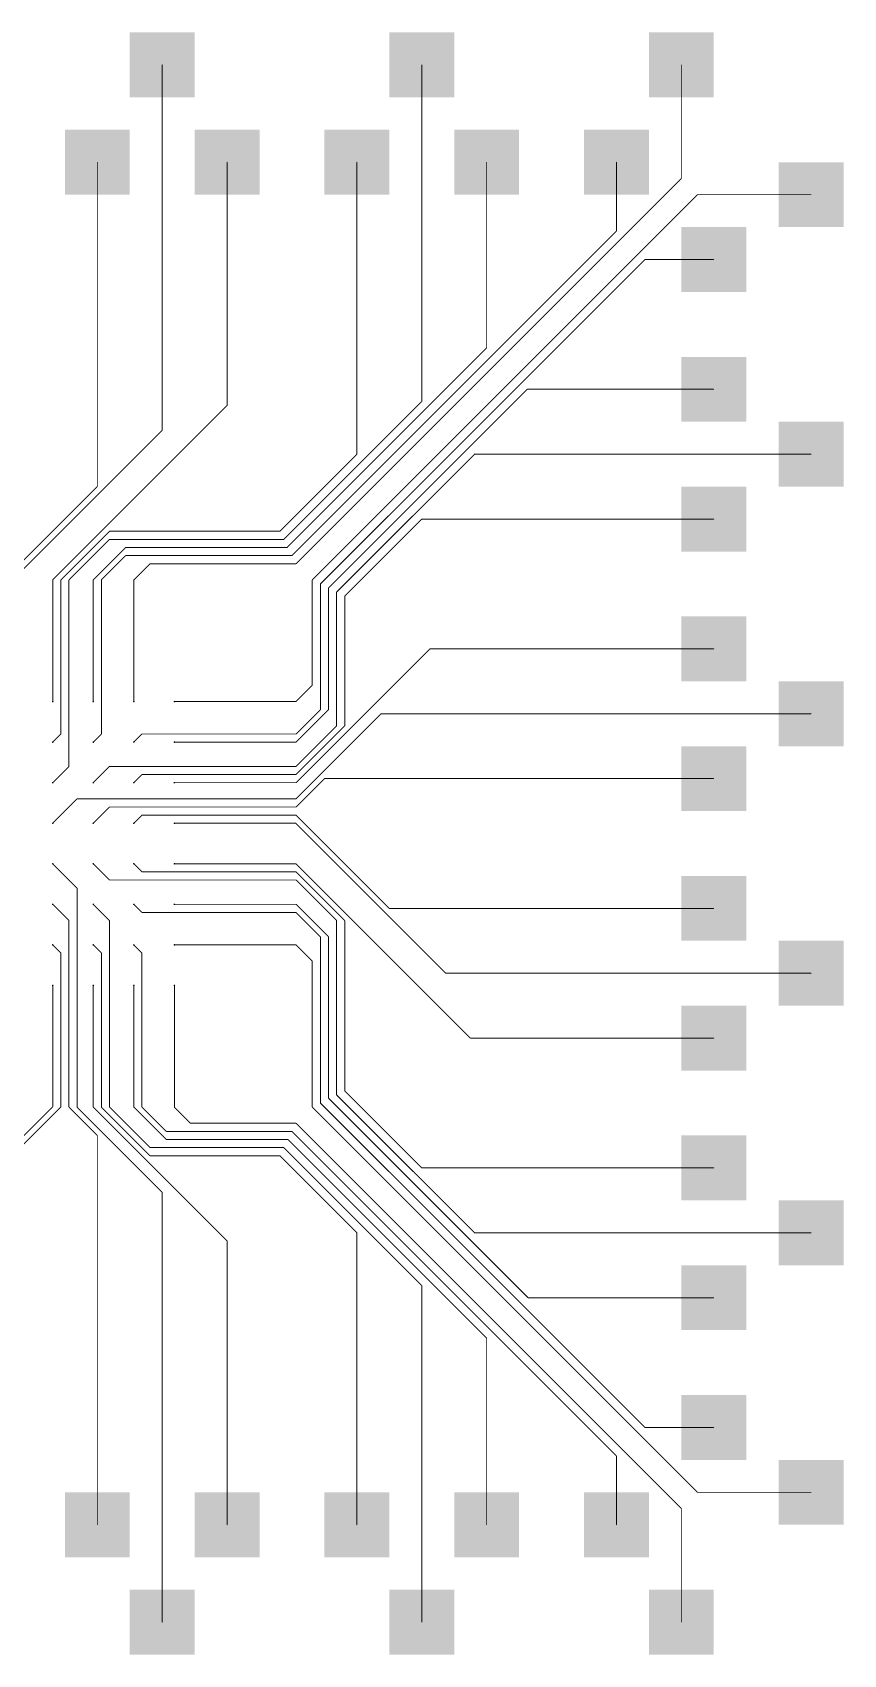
# Model space of a CAD drawing. Header units: inches. Extents: x 0 to 10, y 0 to 10.
# Drawn here: x 5 to 10, y 0 to 10 of the extents above; entities that cross this region are included whole.
import ezdxf

# ---------------------------------------------------------------- set-up
doc = ezdxf.new("R2010")
doc.units = ezdxf.units.IN
doc.layers.add('Top Layer', color=1, linetype='Continuous')

# ---------------------------------------------------------------- blocks, each defined once
blk = doc.blocks.new('S_______A_____64__1')
at = {"layer": 'Top Layer'}
blk.add_hatch(color=1, dxfattribs=at).paths.add_polyline_path([(-0.775, 0.75), (-0.075, 0.75), (-0.075, 0.05), (-0.775, 0.05)])
h = blk.add_hatch(color=1, dxfattribs=at)
edge = h.paths.add_edge_path()
edge.add_arc((0, 0), 0.005, 0, 360)
h = blk.add_hatch(color=1, dxfattribs=at)
edge = h.paths.add_edge_path()
edge.add_arc((0.25, 0), 0.005, 0, 360)
h = blk.add_hatch(color=1, dxfattribs=at)
edge = h.paths.add_edge_path()
edge.add_arc((0.5, 0), 0.005, 0, 360)
h = blk.add_hatch(color=1, dxfattribs=at)
edge = h.paths.add_edge_path()
edge.add_arc((0.75, 0), 0.005, 0, 360)
h = blk.add_hatch(color=1, dxfattribs=at)
edge = h.paths.add_edge_path()
edge.add_arc((1, 0), 0.005, 0, 360)
h = blk.add_hatch(color=1, dxfattribs=at)
edge = h.paths.add_edge_path()
edge.add_arc((1.25, 0), 0.005, 0, 360)
h = blk.add_hatch(color=1, dxfattribs=at)
edge = h.paths.add_edge_path()
edge.add_arc((1.5, 0), 0.005, 0, 360)
h = blk.add_hatch(color=1, dxfattribs=at)
edge = h.paths.add_edge_path()
edge.add_arc((1.75, 0), 0.005, 0, 360)
h = blk.add_hatch(color=1, dxfattribs=at)
edge = h.paths.add_edge_path()
edge.add_arc((0, -0.25), 0.005, 0, 360)
h = blk.add_hatch(color=1, dxfattribs=at)
edge = h.paths.add_edge_path()
edge.add_arc((0.25, -0.25), 0.005, 0, 360)
h = blk.add_hatch(color=1, dxfattribs=at)
edge = h.paths.add_edge_path()
edge.add_arc((0.5, -0.25), 0.005, 0, 360)
h = blk.add_hatch(color=1, dxfattribs=at)
edge = h.paths.add_edge_path()
edge.add_arc((0.75, -0.25), 0.005, 0, 360)
h = blk.add_hatch(color=1, dxfattribs=at)
edge = h.paths.add_edge_path()
edge.add_arc((1, -0.25), 0.005, 0, 360)
h = blk.add_hatch(color=1, dxfattribs=at)
edge = h.paths.add_edge_path()
edge.add_arc((1.25, -0.25), 0.005, 0, 360)
h = blk.add_hatch(color=1, dxfattribs=at)
edge = h.paths.add_edge_path()
edge.add_arc((1.5, -0.25), 0.005, 0, 360)
h = blk.add_hatch(color=1, dxfattribs=at)
edge = h.paths.add_edge_path()
edge.add_arc((1.75, -0.25), 0.005, 0, 360)
h = blk.add_hatch(color=1, dxfattribs=at)
edge = h.paths.add_edge_path()
edge.add_arc((0, -0.5), 0.005, 0, 360)
h = blk.add_hatch(color=1, dxfattribs=at)
edge = h.paths.add_edge_path()
edge.add_arc((0.25, -0.5), 0.005, 0, 360)
h = blk.add_hatch(color=1, dxfattribs=at)
edge = h.paths.add_edge_path()
edge.add_arc((0.5, -0.5), 0.005, 0, 360)
h = blk.add_hatch(color=1, dxfattribs=at)
edge = h.paths.add_edge_path()
edge.add_arc((0.75, -0.5), 0.005, 0, 360)
h = blk.add_hatch(color=1, dxfattribs=at)
edge = h.paths.add_edge_path()
edge.add_arc((1, -0.5), 0.005, 0, 360)
h = blk.add_hatch(color=1, dxfattribs=at)
edge = h.paths.add_edge_path()
edge.add_arc((1.25, -0.5), 0.005, 0, 360)
h = blk.add_hatch(color=1, dxfattribs=at)
edge = h.paths.add_edge_path()
edge.add_arc((1.5, -0.5), 0.005, 0, 360)
h = blk.add_hatch(color=1, dxfattribs=at)
edge = h.paths.add_edge_path()
edge.add_arc((1.75, -0.5), 0.005, 0, 360)
h = blk.add_hatch(color=1, dxfattribs=at)
edge = h.paths.add_edge_path()
edge.add_arc((0, -0.75), 0.005, 0, 360)
h = blk.add_hatch(color=1, dxfattribs=at)
edge = h.paths.add_edge_path()
edge.add_arc((0.25, -0.75), 0.005, 0, 360)
h = blk.add_hatch(color=1, dxfattribs=at)
edge = h.paths.add_edge_path()
edge.add_arc((0.5, -0.75), 0.005, 0, 360)
h = blk.add_hatch(color=1, dxfattribs=at)
edge = h.paths.add_edge_path()
edge.add_arc((0.75, -0.75), 0.005, 0, 360)
h = blk.add_hatch(color=1, dxfattribs=at)
edge = h.paths.add_edge_path()
edge.add_arc((1, -0.75), 0.005, 0, 360)
h = blk.add_hatch(color=1, dxfattribs=at)
edge = h.paths.add_edge_path()
edge.add_arc((1.25, -0.75), 0.005, 0, 360)
h = blk.add_hatch(color=1, dxfattribs=at)
edge = h.paths.add_edge_path()
edge.add_arc((1.5, -0.75), 0.005, 0, 360)
h = blk.add_hatch(color=1, dxfattribs=at)
edge = h.paths.add_edge_path()
edge.add_arc((1.75, -0.75), 0.005, 0, 360)
h = blk.add_hatch(color=1, dxfattribs=at)
edge = h.paths.add_edge_path()
edge.add_arc((0, -1), 0.005, 0, 360)
h = blk.add_hatch(color=1, dxfattribs=at)
edge = h.paths.add_edge_path()
edge.add_arc((0.25, -1), 0.005, 0, 360)
h = blk.add_hatch(color=1, dxfattribs=at)
edge = h.paths.add_edge_path()
edge.add_arc((0.5, -1), 0.005, 0, 360)
h = blk.add_hatch(color=1, dxfattribs=at)
edge = h.paths.add_edge_path()
edge.add_arc((0.75, -1), 0.005, 0, 360)
h = blk.add_hatch(color=1, dxfattribs=at)
edge = h.paths.add_edge_path()
edge.add_arc((1, -1), 0.005, 0, 360)
h = blk.add_hatch(color=1, dxfattribs=at)
edge = h.paths.add_edge_path()
edge.add_arc((1.25, -1), 0.005, 0, 360)
h = blk.add_hatch(color=1, dxfattribs=at)
edge = h.paths.add_edge_path()
edge.add_arc((1.5, -1), 0.005, 0, 360)
h = blk.add_hatch(color=1, dxfattribs=at)
edge = h.paths.add_edge_path()
edge.add_arc((1.75, -1), 0.005, 0, 360)
h = blk.add_hatch(color=1, dxfattribs=at)
edge = h.paths.add_edge_path()
edge.add_arc((0, -1.25), 0.005, 0, 360)
h = blk.add_hatch(color=1, dxfattribs=at)
edge = h.paths.add_edge_path()
edge.add_arc((0.25, -1.25), 0.005, 0, 360)
h = blk.add_hatch(color=1, dxfattribs=at)
edge = h.paths.add_edge_path()
edge.add_arc((0.5, -1.25), 0.005, 0, 360)
h = blk.add_hatch(color=1, dxfattribs=at)
edge = h.paths.add_edge_path()
edge.add_arc((0.75, -1.25), 0.005, 0, 360)
h = blk.add_hatch(color=1, dxfattribs=at)
edge = h.paths.add_edge_path()
edge.add_arc((1, -1.25), 0.005, 0, 360)
h = blk.add_hatch(color=1, dxfattribs=at)
edge = h.paths.add_edge_path()
edge.add_arc((1.25, -1.25), 0.005, 0, 360)
h = blk.add_hatch(color=1, dxfattribs=at)
edge = h.paths.add_edge_path()
edge.add_arc((1.5, -1.25), 0.005, 0, 360)
h = blk.add_hatch(color=1, dxfattribs=at)
edge = h.paths.add_edge_path()
edge.add_arc((1.75, -1.25), 0.005, 0, 360)
h = blk.add_hatch(color=1, dxfattribs=at)
edge = h.paths.add_edge_path()
edge.add_arc((0, -1.5), 0.005, 0, 360)
h = blk.add_hatch(color=1, dxfattribs=at)
edge = h.paths.add_edge_path()
edge.add_arc((0.25, -1.5), 0.005, 0, 360)
h = blk.add_hatch(color=1, dxfattribs=at)
edge = h.paths.add_edge_path()
edge.add_arc((0.5, -1.5), 0.005, 0, 360)
h = blk.add_hatch(color=1, dxfattribs=at)
edge = h.paths.add_edge_path()
edge.add_arc((0.75, -1.5), 0.005, 0, 360)
h = blk.add_hatch(color=1, dxfattribs=at)
edge = h.paths.add_edge_path()
edge.add_arc((1, -1.5), 0.005, 0, 360)
h = blk.add_hatch(color=1, dxfattribs=at)
edge = h.paths.add_edge_path()
edge.add_arc((1.25, -1.5), 0.005, 0, 360)
h = blk.add_hatch(color=1, dxfattribs=at)
edge = h.paths.add_edge_path()
edge.add_arc((1.5, -1.5), 0.005, 0, 360)
h = blk.add_hatch(color=1, dxfattribs=at)
edge = h.paths.add_edge_path()
edge.add_arc((1.75, -1.5), 0.005, 0, 360)
h = blk.add_hatch(color=1, dxfattribs=at)
edge = h.paths.add_edge_path()
edge.add_arc((0, -1.75), 0.005, 0, 360)
h = blk.add_hatch(color=1, dxfattribs=at)
edge = h.paths.add_edge_path()
edge.add_arc((0.25, -1.75), 0.005, 0, 360)
h = blk.add_hatch(color=1, dxfattribs=at)
edge = h.paths.add_edge_path()
edge.add_arc((0.5, -1.75), 0.005, 0, 360)
h = blk.add_hatch(color=1, dxfattribs=at)
edge = h.paths.add_edge_path()
edge.add_arc((0.75, -1.75), 0.005, 0, 360)
h = blk.add_hatch(color=1, dxfattribs=at)
edge = h.paths.add_edge_path()
edge.add_arc((1, -1.75), 0.005, 0, 360)
h = blk.add_hatch(color=1, dxfattribs=at)
edge = h.paths.add_edge_path()
edge.add_arc((1.25, -1.75), 0.005, 0, 360)
h = blk.add_hatch(color=1, dxfattribs=at)
edge = h.paths.add_edge_path()
edge.add_arc((1.5, -1.75), 0.005, 0, 360)
h = blk.add_hatch(color=1, dxfattribs=at)
edge = h.paths.add_edge_path()
edge.add_arc((1.75, -1.75), 0.005, 0, 360)
blk = doc.blocks.new('B____P_____64__2')
at = {"layer": 'Top Layer'}
for points in [[(6, 9.6), (5.6, 9.6), (5.6, 10), (6, 10)], [(7.6, 9.6), (7.2, 9.6), (7.2, 10), (7.6, 10)], [(9.2, 9.6), (8.8, 9.6), (8.8, 10), (9.2, 10)], [(5.6, 9), (5.2, 9), (5.2, 9.4), (5.6, 9.4)], [(6.4, 9), (6, 9), (6, 9.4), (6.4, 9.4)], [(7.2, 9), (6.8, 9), (6.8, 9.4), (7.2, 9.4)], [(8, 9), (7.6, 9), (7.6, 9.4), (8, 9.4)], [(8.8, 9), (8.4, 9), (8.4, 9.4), (8.8, 9.4)], [(9.6, 8.8), (9.6, 9.2), (10, 9.2), (10, 8.8)], [(9, 8.4), (9, 8.8), (9.4, 8.8), (9.4, 8.4)], [(9, 7.6), (9, 8), (9.4, 8), (9.4, 7.6)], [(9.6, 7.2), (9.6, 7.6), (10, 7.6), (10, 7.2)], [(9, 6.8), (9, 7.2), (9.4, 7.2), (9.4, 6.8)], [(9, 6), (9, 6.4), (9.4, 6.4), (9.4, 6)], [(9.6, 5.6), (9.6, 6), (10, 6), (10, 5.6)], [(9, 5.2), (9, 5.6), (9.4, 5.6), (9.4, 5.2)], [(9, 4.4), (9, 4.8), (9.4, 4.8), (9.4, 4.4)], [(9.6, 4), (9.6, 4.4), (10, 4.4), (10, 4)], [(9, 3.6), (9, 4), (9.4, 4), (9.4, 3.6)], [(9, 2.8), (9, 3.2), (9.4, 3.2), (9.4, 2.8)], [(9.6, 2.4), (9.6, 2.8), (10, 2.8), (10, 2.4)], [(9, 2), (9, 2.4), (9.4, 2.4), (9.4, 2)], [(9, 1.2), (9, 1.6), (9.4, 1.6), (9.4, 1.2)], [(9.6, 0.8), (9.6, 1.2), (10, 1.2), (10, 0.8)], [(5.2, 1), (5.6, 1), (5.6, 0.6), (5.2, 0.6)], [(6, 1), (6.4, 1), (6.4, 0.6), (6, 0.6)], [(6.8, 1), (7.2, 1), (7.2, 0.6), (6.8, 0.6)], [(7.6, 1), (8, 1), (8, 0.6), (7.6, 0.6)], [(8.4, 1), (8.8, 1), (8.8, 0.6), (8.4, 0.6)], [(5.6, 0.4), (6, 0.4), (6, 0), (5.6, 0)], [(7.2, 0.4), (7.6, 0.4), (7.6, 0), (7.2, 0)], [(8.8, 0.4), (9.2, 0.4), (9.2, 0), (8.8, 0)]]:
    blk.add_hatch(color=1, dxfattribs=at).paths.add_polyline_path(points)

msp = doc.modelspace()

# ---------------------------------------------------------------- linework, layer by layer
at = {"layer": 'Top Layer', "const_width": 0.006}
for points in [[(5.8, 9.55), (5.8, 9.8)], [(7.4, 7.725), (7.4, 9.8)], [(9, 9.1), (9, 9.8)], [(5.8, 9.55), (5.8, 9.55)], [(5.8, 7.548), (5.8, 9.55)], [(5.4, 7.2), (5.4, 9.2)], [(6.2, 7.7), (6.2, 9.2)], [(7, 9.2), (7, 9.2)], [(7, 7.4), (7, 9.2)], [(7.8, 8.055), (7.8, 9.2)], [(8.6, 8.775), (8.6, 9.2)], [(6.625, 6.725), (9, 9.1)], [(6.725, 6.625), (9.1, 9)], [(9.1, 9), (9.8, 9)], [(6.6, 6.775), (8.6, 8.775)], [(6.775, 6.6), (8.775, 8.6)], [(8.775, 8.6), (9.2, 8.6)], [(6.57, 6.825), (7.8, 8.055)], [(6.825, 6.575), (8.05, 7.8)], [(8.05, 7.8), (9.2, 7.8)], [(5.125, 6.625), (6.2, 7.7)], [(6.55, 6.875), (7.4, 7.725)], [(4.875, 6.623), (5.8, 7.548)], [(6.525, 6.925), (7, 7.4)], [(6.875, 6.55), (7.725, 7.4)], [(7.725, 7.4), (9.8, 7.4)], [(4.825, 6.625), (5.4, 7.2)], [(6.925, 6.525), (7.4, 7)], [(7.4, 7), (9.2, 7)], [(5.175, 6.625), (5.475, 6.925)], [(5.475, 6.925), (6.525, 6.925)], [(5.225, 6.625), (5.475, 6.875)], [(5.375, 6.625), (5.575, 6.825)], [(5.475, 6.875), (6.55, 6.875)], [(5.575, 6.825), (6.57, 6.825)], [(5.425, 6.625), (5.575, 6.775)], [(5.575, 6.775), (6.6, 6.775)], [(5.625, 6.625), (5.725, 6.725)], [(5.725, 6.725), (6.625, 6.725)], [(5.125, 5.875), (5.125, 6.625)], [(5.175, 5.675), (5.175, 6.625)], [(5.225, 5.475), (5.225, 6.625)], [(5.375, 5.875), (5.375, 6.625)], [(5.425, 5.675), (5.425, 6.625)], [(5.625, 5.875), (5.625, 6.625)], [(6.725, 5.975), (6.725, 6.625)], [(6.775, 5.825), (6.775, 6.6)], [(6.825, 5.825), (6.825, 6.575)], [(6.875, 5.725), (6.875, 6.55)], [(6.925, 5.725), (6.925, 6.525)], [(6.625, 5.375), (7.45, 6.2)], [(7.45, 6.2), (9.2, 6.2)], [(6.625, 5.875), (6.725, 5.975)], [(5.875, 5.875), (6.625, 5.875)], [(6.625, 5.625), (6.825, 5.825)], [(6.625, 5.675), (6.775, 5.825)], [(6.625, 5.275), (7.15, 5.8)], [(7.15, 5.8), (9.8, 5.8)], [(6.625, 5.425), (6.925, 5.725)], [(6.625, 5.475), (6.875, 5.725)], [(5.125, 5.625), (5.175, 5.675)], [(5.375, 5.625), (5.425, 5.675)], [(5.625, 5.625), (5.675, 5.675)], [(5.675, 5.675), (6.625, 5.675)], [(5.875, 5.625), (6.625, 5.625)], [(5.125, 5.375), (5.225, 5.475)], [(5.375, 5.375), (5.475, 5.475)], [(5.475, 5.475), (6.625, 5.475)], [(5.625, 5.375), (5.675, 5.425)], [(5.675, 5.425), (6.625, 5.425)], [(6.625, 5.225), (6.8, 5.4)], [(6.8, 5.4), (9.2, 5.4)], [(5.875, 5.375), (6.625, 5.375)], [(5.125, 5.125), (5.275, 5.275)], [(5.275, 5.275), (6.625, 5.275)], [(5.375, 5.125), (5.475, 5.225)], [(5.475, 5.225), (6.625, 5.225)], [(5.625, 5.125), (5.675, 5.175)], [(5.675, 5.175), (6.625, 5.175)], [(5.875, 5.125), (6.623, 5.125)], [(6.623, 5.125), (7.548, 4.2)], [(6.625, 5.175), (7.2, 4.6)], [(5.125, 4.875), (5.275, 4.725)], [(5.375, 4.875), (5.475, 4.775)], [(5.625, 4.875), (5.675, 4.825)], [(5.675, 4.825), (6.625, 4.825)], [(5.875, 4.875), (6.625, 4.875)], [(6.625, 4.875), (7.7, 3.8)], [(6.625, 4.825), (6.925, 4.525)], [(5.275, 3.375), (5.275, 4.725)], [(5.475, 4.775), (6.625, 4.775)], [(6.625, 4.775), (6.875, 4.525)], [(5.125, 4.625), (5.225, 4.525)], [(5.375, 4.625), (5.475, 4.525)], [(5.625, 4.625), (5.675, 4.575)], [(5.875, 4.625), (6.625, 4.625)], [(6.625, 4.625), (6.825, 4.425)], [(7.2, 4.6), (9.2, 4.6)], [(5.225, 3.375), (5.225, 4.525)], [(5.475, 3.375), (5.475, 4.525)], [(5.675, 4.575), (6.625, 4.575)], [(6.625, 4.575), (6.775, 4.425)], [(6.875, 3.45), (6.875, 4.525)], [(6.925, 3.475), (6.925, 4.525)], [(6.775, 3.4), (6.775, 4.425)], [(6.825, 3.43), (6.825, 4.425)], [(5.125, 4.375), (5.175, 4.325)], [(5.175, 3.375), (5.175, 4.325)], [(5.375, 4.375), (5.425, 4.325)], [(5.425, 3.375), (5.425, 4.325)], [(5.625, 4.375), (5.675, 4.325)], [(5.675, 3.375), (5.675, 4.325)], [(5.875, 4.375), (6.625, 4.375)], [(6.625, 4.375), (6.725, 4.275)], [(6.725, 3.375), (6.725, 4.275)], [(7.548, 4.2), (9.55, 4.2)], [(9.55, 4.2), (9.55, 4.2)], [(9.55, 4.2), (9.8, 4.2)], [(5.125, 3.377), (5.125, 4.125)], [(5.375, 3.375), (5.375, 4.125)], [(5.625, 3.375), (5.625, 4.125)], [(5.875, 3.375), (5.875, 4.125)], [(7.7, 3.8), (9.2, 3.8)], [(6.775, 3.4), (8.775, 1.4)], [(6.825, 3.43), (8.055, 2.2)], [(6.875, 3.45), (7.725, 2.6)], [(6.925, 3.475), (7.4, 3)], [(4.2, 2.452), (5.125, 3.377)], [(4.6, 2.8), (5.175, 3.375)], [(5.225, 3.375), (5.4, 3.2)], [(5.275, 3.375), (5.8, 2.85)], [(5.375, 3.375), (6.2, 2.55)], [(5.425, 3.375), (5.725, 3.075)], [(5.475, 3.375), (5.725, 3.125)], [(5.625, 3.375), (5.825, 3.175)], [(5.675, 3.375), (5.825, 3.225)], [(5.875, 3.375), (5.975, 3.275)], [(6.725, 3.375), (9.1, 1)], [(5.4, 0.8), (5.4, 3.2)], [(5.825, 3.225), (6.6, 3.225)], [(5.975, 3.275), (6.625, 3.275)], [(6.6, 3.225), (8.6, 1.225)], [(6.625, 3.275), (9, 0.9)], [(5.725, 3.125), (6.55, 3.125)], [(5.825, 3.175), (6.575, 3.175)], [(6.55, 3.125), (7.4, 2.275)], [(6.575, 3.175), (7.8, 1.95)], [(5.725, 3.075), (6.525, 3.075)], [(6.525, 3.075), (7, 2.6)], [(7.4, 3), (8.96, 3)], [(8.96, 3), (8.96, 3)], [(8.96, 3), (9.2, 3)], [(5.8, 0.2), (5.8, 2.85)], [(7, 0.8), (7, 2.6)], [(7.725, 2.6), (9.8, 2.6)], [(6.2, 0.8), (6.2, 2.55)], [(7.4, 0.2), (7.4, 2.275)], [(8.055, 2.2), (9.2, 2.2)], [(7.8, 0.8), (7.8, 1.95)], [(8.775, 1.4), (9.2, 1.4)], [(8.6, 0.8), (8.6, 1.225)], [(9.1, 1), (9.8, 1)], [(9, 0.2), (9, 0.9)]]:
    msp.add_lwpolyline(points, dxfattribs=at)
at = {"layer": 'Top Layer', "const_width": 0.003}
for points in [[(5.798, 9.8, 1), (5.801, 9.8, 1)], [(7.399, 9.8, 1), (7.401, 9.8, 1)], [(8.999, 9.8, 1), (9.001, 9.8, 1)], [(5.798, 9.55, 1), (5.801, 9.55, 1)], [(5.798, 9.55, 1), (5.801, 9.55, 1)], [(5.798, 9.55, 1), (5.801, 9.55, 1)], [(5.798, 9.55, 1), (5.801, 9.55, 1)], [(5.399, 9.2, 1), (5.401, 9.2, 1)], [(6.199, 9.2, 1), (6.201, 9.2, 1)], [(6.999, 9.2, 1), (7.001, 9.2, 1)], [(6.999, 9.2, 1), (7.001, 9.2, 1)], [(6.999, 9.2, 1), (7.001, 9.2, 1)], [(7.799, 9.2, 1), (7.801, 9.2, 1)], [(8.599, 9.2, 1), (8.601, 9.2, 1)], [(8.999, 9.1, 1), (9.001, 9.1, 1)], [(8.999, 9.1, 1), (9.001, 9.1, 1)], [(9.099, 9, 1), (9.101, 9, 1)], [(9.099, 9, 1), (9.101, 9, 1)], [(9.799, 9, 1), (9.801, 9, 1)], [(8.599, 8.775, 1), (8.601, 8.775, 1)], [(8.599, 8.775, 1), (8.601, 8.775, 1)], [(8.774, 8.6, 1), (8.776, 8.6, 1)], [(8.774, 8.6, 1), (8.776, 8.6, 1)], [(9.199, 8.6, 1), (9.201, 8.6, 1)], [(7.799, 8.055, 1), (7.801, 8.055, 1)], [(7.799, 8.055, 1), (7.801, 8.055, 1)], [(8.049, 7.8, 1), (8.051, 7.8, 1)], [(8.049, 7.8, 1), (8.051, 7.8, 1)], [(9.199, 7.8, 1), (9.201, 7.8, 1)], [(6.199, 7.7, 1), (6.201, 7.7, 1)], [(6.199, 7.7, 1), (6.201, 7.7, 1)], [(7.399, 7.725, 1), (7.401, 7.725, 1)], [(7.399, 7.725, 1), (7.401, 7.725, 1)], [(5.798, 7.548, 1), (5.801, 7.548, 1)], [(5.798, 7.548, 1), (5.801, 7.548, 1)], [(6.999, 7.4, 1), (7.001, 7.4, 1)], [(6.999, 7.4, 1), (7.001, 7.4, 1)], [(7.723, 7.4, 1), (7.726, 7.4, 1)], [(7.723, 7.4, 1), (7.726, 7.4, 1)], [(9.799, 7.4, 1), (9.801, 7.4, 1)], [(5.399, 7.2, 1), (5.401, 7.2, 1)], [(5.399, 7.2, 1), (5.401, 7.2, 1)], [(7.399, 7, 1), (7.401, 7, 1)], [(7.399, 7, 1), (7.401, 7, 1)], [(9.199, 7, 1), (9.201, 7, 1)], [(5.474, 6.925, 1), (5.476, 6.925, 1)], [(5.474, 6.925, 1), (5.476, 6.925, 1)], [(6.524, 6.925, 1), (6.526, 6.925, 1)], [(6.524, 6.925, 1), (6.526, 6.925, 1)], [(5.474, 6.875, 1), (5.476, 6.875, 1)], [(5.474, 6.875, 1), (5.476, 6.875, 1)], [(5.574, 6.825, 1), (5.576, 6.825, 1)], [(5.574, 6.825, 1), (5.576, 6.825, 1)], [(6.549, 6.875, 1), (6.551, 6.875, 1)], [(6.549, 6.875, 1), (6.551, 6.875, 1)], [(6.569, 6.825, 1), (6.572, 6.825, 1)], [(6.569, 6.825, 1), (6.572, 6.825, 1)], [(5.574, 6.775, 1), (5.576, 6.775, 1)], [(5.574, 6.775, 1), (5.576, 6.775, 1)], [(5.724, 6.725, 1), (5.726, 6.725, 1)], [(5.724, 6.725, 1), (5.726, 6.725, 1)], [(6.599, 6.775, 1), (6.601, 6.775, 1)], [(6.599, 6.775, 1), (6.601, 6.775, 1)], [(6.623, 6.725, 1), (6.626, 6.725, 1)], [(6.623, 6.725, 1), (6.626, 6.725, 1)], [(5.124, 6.625, 1), (5.126, 6.625, 1)], [(5.124, 6.625, 1), (5.126, 6.625, 1)], [(5.174, 6.625, 1), (5.176, 6.625, 1)], [(5.174, 6.625, 1), (5.176, 6.625, 1)], [(5.224, 6.625, 1), (5.226, 6.625, 1)], [(5.224, 6.625, 1), (5.226, 6.625, 1)], [(5.373, 6.625, 1), (5.376, 6.625, 1)], [(5.373, 6.625, 1), (5.376, 6.625, 1)], [(5.424, 6.625, 1), (5.426, 6.625, 1)], [(5.424, 6.625, 1), (5.426, 6.625, 1)], [(5.623, 6.625, 1), (5.626, 6.625, 1)], [(5.623, 6.625, 1), (5.626, 6.625, 1)], [(6.724, 6.625, 1), (6.726, 6.625, 1)], [(6.724, 6.625, 1), (6.726, 6.625, 1)], [(6.774, 6.6, 1), (6.776, 6.6, 1)], [(6.774, 6.6, 1), (6.776, 6.6, 1)], [(6.824, 6.575, 1), (6.826, 6.575, 1)], [(6.824, 6.575, 1), (6.826, 6.575, 1)], [(6.874, 6.55, 1), (6.876, 6.55, 1)], [(6.874, 6.55, 1), (6.876, 6.55, 1)], [(6.924, 6.525, 1), (6.926, 6.525, 1)], [(6.924, 6.525, 1), (6.926, 6.525, 1)], [(7.449, 6.2, 1), (7.451, 6.2, 1)], [(7.449, 6.2, 1), (7.451, 6.2, 1)], [(9.199, 6.2, 1), (9.201, 6.2, 1)], [(6.724, 5.975, 1), (6.726, 5.975, 1)], [(6.724, 5.975, 1), (6.726, 5.975, 1)], [(5.124, 5.875, 1), (5.126, 5.875, 1)], [(5.373, 5.875, 1), (5.376, 5.875, 1)], [(5.623, 5.875, 1), (5.626, 5.875, 1)], [(5.874, 5.875, 1), (5.876, 5.875, 1)], [(6.623, 5.875, 1), (6.626, 5.875, 1)], [(6.623, 5.875, 1), (6.626, 5.875, 1)], [(6.774, 5.825, 1), (6.776, 5.825, 1)], [(6.774, 5.825, 1), (6.776, 5.825, 1)], [(6.824, 5.825, 1), (6.826, 5.825, 1)], [(6.824, 5.825, 1), (6.826, 5.825, 1)], [(7.149, 5.8, 1), (7.151, 5.8, 1)], [(7.149, 5.8, 1), (7.151, 5.8, 1)], [(9.799, 5.8, 1), (9.801, 5.8, 1)], [(6.874, 5.725, 1), (6.876, 5.725, 1)], [(6.874, 5.725, 1), (6.876, 5.725, 1)], [(6.924, 5.725, 1), (6.926, 5.725, 1)], [(6.924, 5.725, 1), (6.926, 5.725, 1)], [(5.124, 5.625, 1), (5.126, 5.625, 1)], [(5.174, 5.675, 1), (5.176, 5.675, 1)], [(5.174, 5.675, 1), (5.176, 5.675, 1)], [(5.373, 5.625, 1), (5.376, 5.625, 1)], [(5.424, 5.675, 1), (5.426, 5.675, 1)], [(5.424, 5.675, 1), (5.426, 5.675, 1)], [(5.623, 5.625, 1), (5.626, 5.625, 1)], [(5.674, 5.675, 1), (5.676, 5.675, 1)], [(5.674, 5.675, 1), (5.676, 5.675, 1)], [(5.874, 5.625, 1), (5.876, 5.625, 1)], [(6.623, 5.675, 1), (6.626, 5.675, 1)], [(6.623, 5.675, 1), (6.626, 5.675, 1)], [(6.623, 5.625, 1), (6.626, 5.625, 1)], [(6.623, 5.625, 1), (6.626, 5.625, 1)], [(5.224, 5.475, 1), (5.226, 5.475, 1)], [(5.224, 5.475, 1), (5.226, 5.475, 1)], [(5.474, 5.475, 1), (5.476, 5.475, 1)], [(5.474, 5.475, 1), (5.476, 5.475, 1)], [(5.674, 5.425, 1), (5.676, 5.425, 1)], [(5.674, 5.425, 1), (5.676, 5.425, 1)], [(6.623, 5.475, 1), (6.626, 5.475, 1)], [(6.623, 5.475, 1), (6.626, 5.475, 1)], [(6.623, 5.425, 1), (6.626, 5.425, 1)], [(6.623, 5.425, 1), (6.626, 5.425, 1)], [(6.799, 5.4, 1), (6.801, 5.4, 1)], [(6.799, 5.4, 1), (6.801, 5.4, 1)], [(9.199, 5.4, 1), (9.201, 5.4, 1)], [(5.124, 5.375, 1), (5.126, 5.375, 1)], [(5.373, 5.375, 1), (5.376, 5.375, 1)], [(5.623, 5.375, 1), (5.626, 5.375, 1)], [(5.874, 5.375, 1), (5.876, 5.375, 1)], [(6.623, 5.375, 1), (6.626, 5.375, 1)], [(6.623, 5.375, 1), (6.626, 5.375, 1)], [(5.274, 5.275, 1), (5.276, 5.275, 1)], [(5.274, 5.275, 1), (5.276, 5.275, 1)], [(5.474, 5.225, 1), (5.476, 5.225, 1)], [(5.474, 5.225, 1), (5.476, 5.225, 1)], [(6.623, 5.275, 1), (6.626, 5.275, 1)], [(6.623, 5.275, 1), (6.626, 5.275, 1)], [(6.623, 5.225, 1), (6.626, 5.225, 1)], [(6.623, 5.225, 1), (6.626, 5.225, 1)], [(5.124, 5.125, 1), (5.126, 5.125, 1)], [(5.373, 5.125, 1), (5.376, 5.125, 1)], [(5.623, 5.125, 1), (5.626, 5.125, 1)], [(5.674, 5.175, 1), (5.676, 5.175, 1)], [(5.674, 5.175, 1), (5.676, 5.175, 1)], [(5.874, 5.125, 1), (5.876, 5.125, 1)], [(6.622, 5.125, 1), (6.625, 5.125, 1)], [(6.622, 5.125, 1), (6.625, 5.125, 1)], [(6.623, 5.175, 1), (6.626, 5.175, 1)], [(6.623, 5.175, 1), (6.626, 5.175, 1)], [(5.124, 4.875, 1), (5.126, 4.875, 1)], [(5.373, 4.875, 1), (5.376, 4.875, 1)], [(5.623, 4.875, 1), (5.626, 4.875, 1)], [(5.674, 4.825, 1), (5.676, 4.825, 1)], [(5.674, 4.825, 1), (5.676, 4.825, 1)], [(5.874, 4.875, 1), (5.876, 4.875, 1)], [(6.623, 4.875, 1), (6.626, 4.875, 1)], [(6.623, 4.875, 1), (6.626, 4.875, 1)], [(6.623, 4.825, 1), (6.626, 4.825, 1)], [(6.623, 4.825, 1), (6.626, 4.825, 1)], [(5.274, 4.725, 1), (5.276, 4.725, 1)], [(5.274, 4.725, 1), (5.276, 4.725, 1)], [(5.474, 4.775, 1), (5.476, 4.775, 1)], [(5.474, 4.775, 1), (5.476, 4.775, 1)], [(6.623, 4.775, 1), (6.626, 4.775, 1)], [(6.623, 4.775, 1), (6.626, 4.775, 1)], [(5.124, 4.625, 1), (5.126, 4.625, 1)], [(5.373, 4.625, 1), (5.376, 4.625, 1)], [(5.623, 4.625, 1), (5.626, 4.625, 1)], [(5.874, 4.625, 1), (5.876, 4.625, 1)], [(6.623, 4.625, 1), (6.626, 4.625, 1)], [(6.623, 4.625, 1), (6.626, 4.625, 1)], [(7.199, 4.6, 1), (7.201, 4.6, 1)], [(7.199, 4.6, 1), (7.201, 4.6, 1)], [(9.199, 4.6, 1), (9.201, 4.6, 1)], [(5.224, 4.525, 1), (5.226, 4.525, 1)], [(5.224, 4.525, 1), (5.226, 4.525, 1)], [(5.474, 4.525, 1), (5.476, 4.525, 1)], [(5.474, 4.525, 1), (5.476, 4.525, 1)], [(5.674, 4.575, 1), (5.676, 4.575, 1)], [(5.674, 4.575, 1), (5.676, 4.575, 1)], [(6.623, 4.575, 1), (6.626, 4.575, 1)], [(6.623, 4.575, 1), (6.626, 4.575, 1)], [(6.874, 4.525, 1), (6.876, 4.525, 1)], [(6.874, 4.525, 1), (6.876, 4.525, 1)], [(6.924, 4.525, 1), (6.926, 4.525, 1)], [(6.924, 4.525, 1), (6.926, 4.525, 1)], [(6.774, 4.425, 1), (6.776, 4.425, 1)], [(6.774, 4.425, 1), (6.776, 4.425, 1)], [(6.824, 4.425, 1), (6.826, 4.425, 1)], [(6.824, 4.425, 1), (6.826, 4.425, 1)], [(5.124, 4.375, 1), (5.126, 4.375, 1)], [(5.174, 4.325, 1), (5.176, 4.325, 1)], [(5.174, 4.325, 1), (5.176, 4.325, 1)], [(5.373, 4.375, 1), (5.376, 4.375, 1)], [(5.424, 4.325, 1), (5.426, 4.325, 1)], [(5.424, 4.325, 1), (5.426, 4.325, 1)], [(5.623, 4.375, 1), (5.626, 4.375, 1)], [(5.674, 4.325, 1), (5.676, 4.325, 1)], [(5.674, 4.325, 1), (5.676, 4.325, 1)], [(5.874, 4.375, 1), (5.876, 4.375, 1)], [(6.623, 4.375, 1), (6.626, 4.375, 1)], [(6.623, 4.375, 1), (6.626, 4.375, 1)], [(6.724, 4.275, 1), (6.726, 4.275, 1)], [(6.724, 4.275, 1), (6.726, 4.275, 1)], [(7.547, 4.2, 1), (7.55, 4.2, 1)], [(7.547, 4.2, 1), (7.55, 4.2, 1)], [(9.549, 4.2, 1), (9.551, 4.2, 1)], [(9.549, 4.2, 1), (9.551, 4.2, 1)], [(9.549, 4.2, 1), (9.551, 4.2, 1)], [(9.549, 4.2, 1), (9.551, 4.2, 1)], [(9.799, 4.2, 1), (9.801, 4.2, 1)], [(5.124, 4.125, 1), (5.126, 4.125, 1)], [(5.373, 4.125, 1), (5.376, 4.125, 1)], [(5.623, 4.125, 1), (5.626, 4.125, 1)], [(5.874, 4.125, 1), (5.876, 4.125, 1)], [(7.699, 3.8, 1), (7.701, 3.8, 1)], [(7.699, 3.8, 1), (7.701, 3.8, 1)], [(9.199, 3.8, 1), (9.201, 3.8, 1)], [(6.774, 3.4, 1), (6.776, 3.4, 1)], [(6.774, 3.4, 1), (6.776, 3.4, 1)], [(6.824, 3.43, 1), (6.826, 3.43, 1)], [(6.824, 3.43, 1), (6.826, 3.43, 1)], [(6.874, 3.45, 1), (6.876, 3.45, 1)], [(6.874, 3.45, 1), (6.876, 3.45, 1)], [(6.924, 3.475, 1), (6.926, 3.475, 1)], [(6.924, 3.475, 1), (6.926, 3.475, 1)], [(5.124, 3.377, 1), (5.126, 3.377, 1)], [(5.124, 3.377, 1), (5.126, 3.377, 1)], [(5.174, 3.375, 1), (5.176, 3.375, 1)], [(5.174, 3.375, 1), (5.176, 3.375, 1)], [(5.224, 3.375, 1), (5.226, 3.375, 1)], [(5.224, 3.375, 1), (5.226, 3.375, 1)], [(5.274, 3.375, 1), (5.276, 3.375, 1)], [(5.274, 3.375, 1), (5.276, 3.375, 1)], [(5.373, 3.375, 1), (5.376, 3.375, 1)], [(5.373, 3.375, 1), (5.376, 3.375, 1)], [(5.424, 3.375, 1), (5.426, 3.375, 1)], [(5.424, 3.375, 1), (5.426, 3.375, 1)], [(5.474, 3.375, 1), (5.476, 3.375, 1)], [(5.474, 3.375, 1), (5.476, 3.375, 1)], [(5.623, 3.375, 1), (5.626, 3.375, 1)], [(5.623, 3.375, 1), (5.626, 3.375, 1)], [(5.674, 3.375, 1), (5.676, 3.375, 1)], [(5.674, 3.375, 1), (5.676, 3.375, 1)], [(5.874, 3.375, 1), (5.876, 3.375, 1)], [(5.874, 3.375, 1), (5.876, 3.375, 1)], [(6.724, 3.375, 1), (6.726, 3.375, 1)], [(6.724, 3.375, 1), (6.726, 3.375, 1)], [(5.399, 3.2, 1), (5.401, 3.2, 1)], [(5.399, 3.2, 1), (5.401, 3.2, 1)], [(5.824, 3.225, 1), (5.826, 3.225, 1)], [(5.824, 3.225, 1), (5.826, 3.225, 1)], [(5.974, 3.275, 1), (5.976, 3.275, 1)], [(5.974, 3.275, 1), (5.976, 3.275, 1)], [(6.599, 3.225, 1), (6.601, 3.225, 1)], [(6.599, 3.225, 1), (6.601, 3.225, 1)], [(6.623, 3.275, 1), (6.626, 3.275, 1)], [(6.623, 3.275, 1), (6.626, 3.275, 1)], [(5.724, 3.125, 1), (5.726, 3.125, 1)], [(5.724, 3.125, 1), (5.726, 3.125, 1)], [(5.824, 3.175, 1), (5.826, 3.175, 1)], [(5.824, 3.175, 1), (5.826, 3.175, 1)], [(6.549, 3.125, 1), (6.551, 3.125, 1)], [(6.549, 3.125, 1), (6.551, 3.125, 1)], [(6.574, 3.175, 1), (6.576, 3.175, 1)], [(6.574, 3.175, 1), (6.576, 3.175, 1)], [(5.724, 3.075, 1), (5.726, 3.075, 1)], [(5.724, 3.075, 1), (5.726, 3.075, 1)], [(6.524, 3.075, 1), (6.526, 3.075, 1)], [(6.524, 3.075, 1), (6.526, 3.075, 1)], [(7.399, 3, 1), (7.401, 3, 1)], [(7.399, 3, 1), (7.401, 3, 1)], [(8.959, 3, 1), (8.961, 3, 1)], [(8.959, 3, 1), (8.961, 3, 1)], [(8.959, 3, 1), (8.961, 3, 1)], [(8.959, 3, 1), (8.961, 3, 1)], [(9.199, 3, 1), (9.201, 3, 1)], [(5.798, 2.85, 1), (5.801, 2.85, 1)], [(5.798, 2.85, 1), (5.801, 2.85, 1)], [(6.999, 2.6, 1), (7.001, 2.6, 1)], [(6.999, 2.6, 1), (7.001, 2.6, 1)], [(7.723, 2.6, 1), (7.726, 2.6, 1)], [(7.723, 2.6, 1), (7.726, 2.6, 1)], [(9.799, 2.6, 1), (9.801, 2.6, 1)], [(6.199, 2.55, 1), (6.201, 2.55, 1)], [(6.199, 2.55, 1), (6.201, 2.55, 1)], [(7.399, 2.275, 1), (7.401, 2.275, 1)], [(7.399, 2.275, 1), (7.401, 2.275, 1)], [(8.053, 2.2, 1), (8.056, 2.2, 1)], [(8.053, 2.2, 1), (8.056, 2.2, 1)], [(9.199, 2.2, 1), (9.201, 2.2, 1)], [(7.799, 1.95, 1), (7.801, 1.95, 1)], [(7.799, 1.95, 1), (7.801, 1.95, 1)], [(8.774, 1.4, 1), (8.776, 1.4, 1)], [(8.774, 1.4, 1), (8.776, 1.4, 1)], [(9.199, 1.4, 1), (9.201, 1.4, 1)], [(8.599, 1.225, 1), (8.601, 1.225, 1)], [(8.599, 1.225, 1), (8.601, 1.225, 1)], [(9.099, 1, 1), (9.101, 1, 1)], [(9.099, 1, 1), (9.101, 1, 1)], [(9.799, 1, 1), (9.801, 1, 1)], [(8.999, 0.9, 1), (9.001, 0.9, 1)], [(8.999, 0.9, 1), (9.001, 0.9, 1)], [(5.399, 0.8, 1), (5.401, 0.8, 1)], [(6.199, 0.8, 1), (6.201, 0.8, 1)], [(6.999, 0.8, 1), (7.001, 0.8, 1)], [(7.799, 0.8, 1), (7.801, 0.8, 1)], [(8.599, 0.8, 1), (8.601, 0.8, 1)], [(5.798, 0.2, 1), (5.801, 0.2, 1)], [(7.399, 0.2, 1), (7.401, 0.2, 1)], [(8.999, 0.2, 1), (9.001, 0.2, 1)]]:
    msp.add_lwpolyline(points, format="xyb", close=True, dxfattribs=at)

# ---------------------------------------------------------------- block references
for name, p in [('B____P_____64__2', (0, 0)), ('S_______A_____64__1', (4.125, 5.875))]:
    msp.add_blockref(name, p)

doc.saveas('drawing.dxf')
